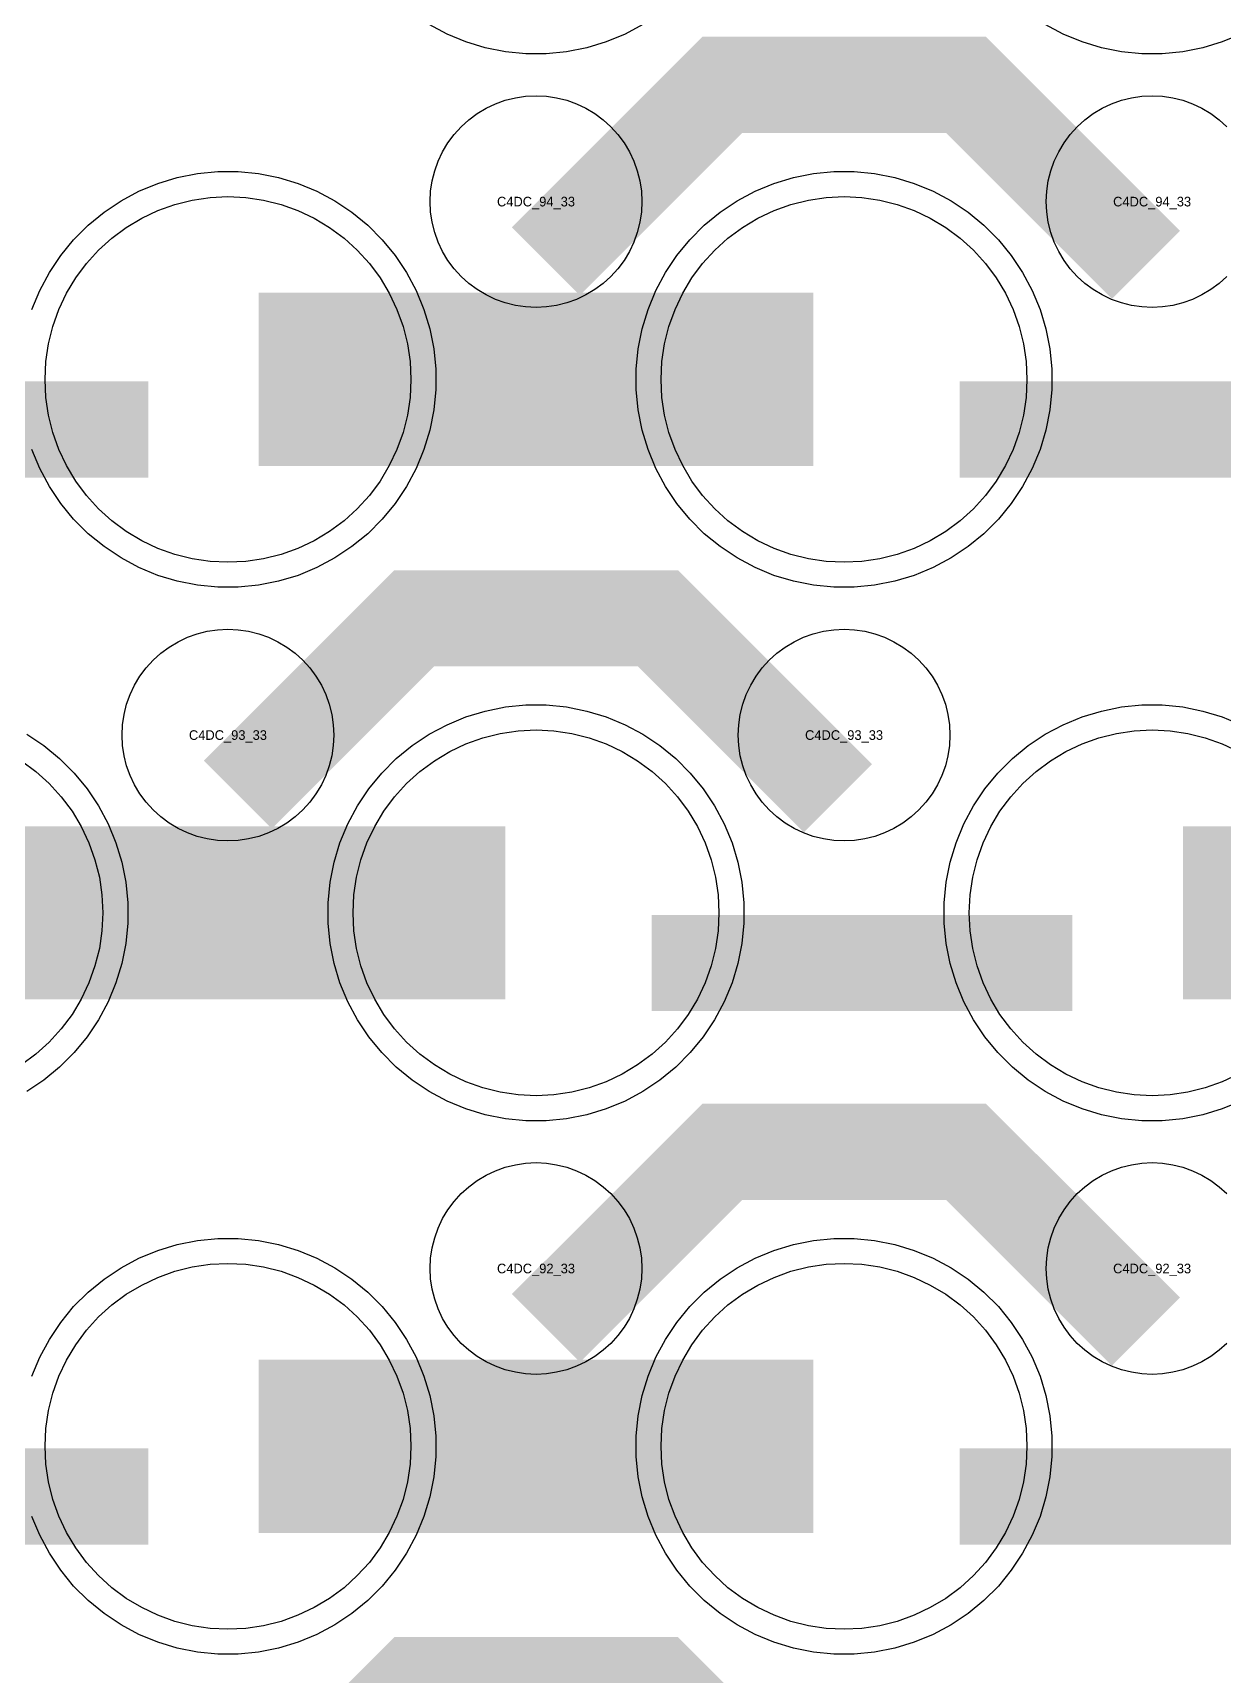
# Model space of a CAD drawing. Extents: x -11880 to 11880, y -14992 to 14992.
# Drawn here: x -1490.7 to -1181.5, y -2151.1 to -1724.5 of the extents above; entities that cross this region are included whole.
import ezdxf
from ezdxf.enums import TextEntityAlignment as Align

# ---------------------------------------------------------------- set-up
doc = ezdxf.new("R2010")
doc.units = 0
doc.header["$MEASUREMENT"] = 0
for name, color, linetype in [('GDS_775_DT_237', 138, 'CONTINUOUS'), ('RDL1_FS', 34, 'CONTINUOUS'), ('RDL_BS', 160, 'CONTINUOUS')]:
    doc.layers.add(name, color=color, linetype=linetype)

msp = doc.modelspace()

# ---------------------------------------------------------------- linework, layer by layer
at = {"layer": 'RDL1_FS', "color": 11, "true_color": 0xf27172}
for points in [[(-1440, -1862.049), (-1444.657, -1861.82), (-1449.268, -1861.136), (-1453.791, -1860.004), (-1458.181, -1858.432), (-1462.395, -1856.44), (-1466.395, -1854.042), (-1470.14, -1851.264), (-1473.594, -1848.134), (-1476.724, -1844.68), (-1479.502, -1840.935), (-1481.9, -1836.935), (-1483.892, -1832.721), (-1485.464, -1828.331), (-1486.596, -1823.808), (-1487.28, -1819.197), (-1487.509, -1814.54), (-1487.28, -1809.883), (-1486.596, -1805.272), (-1485.464, -1800.749), (-1483.892, -1796.359), (-1481.9, -1792.145), (-1479.502, -1788.145), (-1476.724, -1784.4), (-1473.594, -1780.946), (-1470.14, -1777.816), (-1466.395, -1775.038), (-1462.395, -1772.64), (-1458.181, -1770.648), (-1453.791, -1769.076), (-1449.268, -1767.944), (-1444.657, -1767.26), (-1440, -1767.031), (-1435.343, -1767.26), (-1430.732, -1767.944), (-1426.209, -1769.076), (-1421.819, -1770.648), (-1417.605, -1772.64), (-1413.605, -1775.038), (-1409.86, -1777.816), (-1406.406, -1780.946), (-1403.276, -1784.4), (-1400.498, -1788.145), (-1398.1, -1792.145), (-1396.108, -1796.359), (-1394.536, -1800.749), (-1393.404, -1805.272), (-1392.72, -1809.883), (-1392.491, -1814.54), (-1392.72, -1819.197), (-1393.404, -1823.808), (-1394.536, -1828.331), (-1396.108, -1832.721), (-1398.1, -1836.935), (-1400.498, -1840.935), (-1403.276, -1844.68), (-1406.406, -1848.134), (-1409.86, -1851.264), (-1413.605, -1854.042), (-1417.605, -1856.44), (-1421.819, -1858.432), (-1426.209, -1860.004), (-1430.732, -1861.136), (-1435.343, -1861.82)], [(-1280, -1862.049), (-1284.657, -1861.82), (-1289.268, -1861.136), (-1293.791, -1860.004), (-1298.181, -1858.432), (-1302.395, -1856.44), (-1306.395, -1854.042), (-1310.14, -1851.264), (-1313.594, -1848.134), (-1316.724, -1844.68), (-1319.502, -1840.935), (-1321.9, -1836.935), (-1323.892, -1832.721), (-1325.464, -1828.331), (-1326.596, -1823.808), (-1327.28, -1819.197), (-1327.509, -1814.54), (-1327.28, -1809.883), (-1326.596, -1805.272), (-1325.464, -1800.749), (-1323.892, -1796.359), (-1321.9, -1792.145), (-1319.502, -1788.145), (-1316.724, -1784.4), (-1313.594, -1780.946), (-1310.14, -1777.816), (-1306.395, -1775.038), (-1302.395, -1772.64), (-1298.181, -1770.648), (-1293.791, -1769.076), (-1289.268, -1767.944), (-1284.657, -1767.26), (-1280, -1767.031), (-1275.343, -1767.26), (-1270.732, -1767.944), (-1266.209, -1769.076), (-1261.819, -1770.648), (-1257.605, -1772.64), (-1253.605, -1775.038), (-1249.86, -1777.816), (-1246.406, -1780.946), (-1243.276, -1784.4), (-1240.498, -1788.145), (-1238.1, -1792.145), (-1236.108, -1796.359), (-1234.536, -1800.749), (-1233.404, -1805.272), (-1232.72, -1809.883), (-1232.491, -1814.54), (-1232.72, -1819.197), (-1233.404, -1823.808), (-1234.536, -1828.331), (-1236.108, -1832.721), (-1238.1, -1836.935), (-1240.498, -1840.935), (-1243.276, -1844.68), (-1246.406, -1848.134), (-1249.86, -1851.264), (-1253.605, -1854.042), (-1257.605, -1856.44), (-1261.819, -1858.432), (-1266.209, -1860.004), (-1270.732, -1861.136), (-1275.343, -1861.82)]]:
    msp.add_lwpolyline(points, close=True, dxfattribs=at)
for points in [[(-1431.998, -1814.54, 45, 45, 0), (-1359.998, -1814.54, 45, 45, 0)], [(-1359.998, -1814.54, 45, 45, 0), (-1287.998, -1814.54, 45, 45, 0)]]:
    msp.add_lwpolyline(points, format="xyseb", dxfattribs=at)
at = {"layer": 'RDL1_FS'}
for points in [[(-1360, -2000.614), (-1364.657, -2000.385), (-1369.268, -1999.701), (-1373.791, -1998.569), (-1378.181, -1996.997), (-1382.395, -1995.005), (-1386.395, -1992.607), (-1390.14, -1989.829), (-1393.594, -1986.699), (-1396.724, -1983.245), (-1399.502, -1979.5), (-1401.9, -1975.5), (-1403.892, -1971.286), (-1405.464, -1966.896), (-1406.596, -1962.373), (-1407.28, -1957.762), (-1407.509, -1953.105), (-1407.28, -1948.448), (-1406.596, -1943.837), (-1405.464, -1939.314), (-1403.892, -1934.924), (-1401.9, -1930.71), (-1399.502, -1926.71), (-1396.724, -1922.965), (-1393.594, -1919.511), (-1390.14, -1916.381), (-1386.395, -1913.603), (-1382.395, -1911.205), (-1378.181, -1909.213), (-1373.791, -1907.641), (-1369.268, -1906.509), (-1364.657, -1905.825), (-1360, -1905.596), (-1355.343, -1905.825), (-1350.732, -1906.509), (-1346.209, -1907.641), (-1341.819, -1909.213), (-1337.605, -1911.205), (-1333.605, -1913.603), (-1329.86, -1916.381), (-1326.406, -1919.511), (-1323.276, -1922.965), (-1320.498, -1926.71), (-1318.1, -1930.71), (-1316.108, -1934.924), (-1314.536, -1939.314), (-1313.404, -1943.837), (-1312.72, -1948.448), (-1312.491, -1953.105), (-1312.72, -1957.762), (-1313.404, -1962.373), (-1314.536, -1966.896), (-1316.108, -1971.286), (-1318.1, -1975.5), (-1320.498, -1979.5), (-1323.276, -1983.245), (-1326.406, -1986.699), (-1329.86, -1989.829), (-1333.605, -1992.607), (-1337.605, -1995.005), (-1341.819, -1996.997), (-1346.209, -1998.569), (-1350.732, -1999.701), (-1355.343, -2000.385)], [(-1440, -2139.179), (-1444.657, -2138.95), (-1449.268, -2138.266), (-1453.791, -2137.134), (-1458.181, -2135.562), (-1462.395, -2133.57), (-1466.395, -2131.172), (-1470.14, -2128.394), (-1473.594, -2125.264), (-1476.724, -2121.81), (-1479.502, -2118.065), (-1481.9, -2114.065), (-1483.892, -2109.851), (-1485.464, -2105.461), (-1486.596, -2100.938), (-1487.28, -2096.327), (-1487.509, -2091.67), (-1487.28, -2087.013), (-1486.596, -2082.402), (-1485.464, -2077.879), (-1483.892, -2073.489), (-1481.9, -2069.275), (-1479.502, -2065.275), (-1476.724, -2061.53), (-1473.594, -2058.076), (-1470.14, -2054.946), (-1466.395, -2052.168), (-1462.395, -2049.77), (-1458.181, -2047.778), (-1453.791, -2046.206), (-1449.268, -2045.074), (-1444.657, -2044.39), (-1440, -2044.161), (-1435.343, -2044.39), (-1430.732, -2045.074), (-1426.209, -2046.206), (-1421.819, -2047.778), (-1417.605, -2049.77), (-1413.605, -2052.168), (-1409.86, -2054.946), (-1406.406, -2058.076), (-1403.276, -2061.53), (-1400.498, -2065.275), (-1398.1, -2069.275), (-1396.108, -2073.489), (-1394.536, -2077.879), (-1393.404, -2082.402), (-1392.72, -2087.013), (-1392.491, -2091.67), (-1392.72, -2096.327), (-1393.404, -2100.938), (-1394.536, -2105.461), (-1396.108, -2109.851), (-1398.1, -2114.065), (-1400.498, -2118.065), (-1403.276, -2121.81), (-1406.406, -2125.264), (-1409.86, -2128.394), (-1413.605, -2131.172), (-1417.605, -2133.57), (-1421.819, -2135.562), (-1426.209, -2137.134), (-1430.732, -2138.266), (-1435.343, -2138.95)], [(-1280, -2139.179), (-1284.657, -2138.95), (-1289.268, -2138.266), (-1293.791, -2137.134), (-1298.181, -2135.562), (-1302.395, -2133.57), (-1306.395, -2131.172), (-1310.14, -2128.394), (-1313.594, -2125.264), (-1316.724, -2121.81), (-1319.502, -2118.065), (-1321.9, -2114.065), (-1323.892, -2109.851), (-1325.464, -2105.461), (-1326.596, -2100.938), (-1327.28, -2096.327), (-1327.509, -2091.67), (-1327.28, -2087.013), (-1326.596, -2082.402), (-1325.464, -2077.879), (-1323.892, -2073.489), (-1321.9, -2069.275), (-1319.502, -2065.275), (-1316.724, -2061.53), (-1313.594, -2058.076), (-1310.14, -2054.946), (-1306.395, -2052.168), (-1302.395, -2049.77), (-1298.181, -2047.778), (-1293.791, -2046.206), (-1289.268, -2045.074), (-1284.657, -2044.39), (-1280, -2044.161), (-1275.343, -2044.39), (-1270.732, -2045.074), (-1266.209, -2046.206), (-1261.819, -2047.778), (-1257.605, -2049.77), (-1253.605, -2052.168), (-1249.86, -2054.946), (-1246.406, -2058.076), (-1243.276, -2061.53), (-1240.498, -2065.275), (-1238.1, -2069.275), (-1236.108, -2073.489), (-1234.536, -2077.879), (-1233.404, -2082.402), (-1232.72, -2087.013), (-1232.491, -2091.67), (-1232.72, -2096.327), (-1233.404, -2100.938), (-1234.536, -2105.461), (-1236.108, -2109.851), (-1238.1, -2114.065), (-1240.498, -2118.065), (-1243.276, -2121.81), (-1246.406, -2125.264), (-1249.86, -2128.394), (-1253.605, -2131.172), (-1257.605, -2133.57), (-1261.819, -2135.562), (-1266.209, -2137.134), (-1270.732, -2138.266), (-1275.343, -2138.95)]]:
    msp.add_lwpolyline(points, close=True, dxfattribs=at)
for points in [[(-1177.605, -1995.005), (-1181.819, -1996.997), (-1186.209, -1998.569), (-1190.732, -1999.701), (-1195.343, -2000.385), (-1200, -2000.614), (-1204.657, -2000.385), (-1209.268, -1999.701), (-1213.791, -1998.569), (-1218.181, -1996.997), (-1222.395, -1995.005), (-1226.395, -1992.607), (-1230.14, -1989.829), (-1233.594, -1986.699), (-1236.724, -1983.245), (-1239.502, -1979.5), (-1241.9, -1975.5), (-1243.892, -1971.286), (-1245.464, -1966.896), (-1246.596, -1962.373), (-1247.28, -1957.762), (-1247.509, -1953.105), (-1247.28, -1948.448), (-1246.596, -1943.837), (-1245.464, -1939.314), (-1243.892, -1934.924), (-1241.9, -1930.71), (-1239.502, -1926.71), (-1236.724, -1922.965), (-1233.594, -1919.511), (-1230.14, -1916.381), (-1226.395, -1913.603), (-1222.395, -1911.205), (-1218.181, -1909.213), (-1213.791, -1907.641), (-1209.268, -1906.509), (-1204.657, -1905.825), (-1200, -1905.596), (-1195.343, -1905.825), (-1190.732, -1906.509), (-1186.209, -1907.641), (-1181.819, -1909.213), (-1177.605, -1911.205)], [(-1493.605, -1913.603), (-1489.86, -1916.381), (-1486.406, -1919.511), (-1483.276, -1922.965), (-1480.498, -1926.71), (-1478.1, -1930.71), (-1476.108, -1934.924), (-1474.536, -1939.314), (-1473.404, -1943.837), (-1472.72, -1948.448), (-1472.491, -1953.105), (-1472.72, -1957.762), (-1473.404, -1962.373), (-1474.536, -1966.896), (-1476.108, -1971.286), (-1478.1, -1975.5), (-1480.498, -1979.5), (-1483.276, -1983.245), (-1486.406, -1986.699), (-1489.86, -1989.829), (-1493.605, -1992.607)]]:
    msp.add_lwpolyline(points, dxfattribs=at)
for points in [[(-1511.998, -1953.105, 45, 45, 0), (-1439.998, -1953.105, 45, 45, 0)], [(-1439.998, -1953.105, 45, 45, 0), (-1367.998, -1953.105, 45, 45, 0)], [(-1191.998, -1953.105, 45, 45, 0), (-1119.998, -1953.105, 45, 45, 0)], [(-1431.998, -2091.67, 45, 45, 0), (-1359.998, -2091.67, 45, 45, 0)], [(-1359.998, -2091.67, 45, 45, 0), (-1287.998, -2091.67, 45, 45, 0)]]:
    msp.add_lwpolyline(points, format="xyseb", dxfattribs=at)
at = {"layer": 'RDL_BS'}
for points in [[(-1332.223, -1722.363), (-1336.885, -1724.855), (-1341.795, -1726.886), (-1346.835, -1728.417), (-1352.062, -1729.463), (-1357.356, -1729.98), (-1362.644, -1729.98), (-1367.938, -1729.463), (-1373.165, -1728.417), (-1378.205, -1726.886), (-1383.115, -1724.855), (-1387.777, -1722.363)], [(-1176.885, -1724.855), (-1181.795, -1726.886), (-1186.835, -1728.417), (-1192.062, -1729.463), (-1197.356, -1729.98), (-1202.644, -1729.98), (-1207.938, -1729.463), (-1213.165, -1728.417), (-1218.205, -1726.886), (-1223.115, -1724.855), (-1227.777, -1722.363)], [(-1180.558, -1787.794), (-1182.557, -1789.606), (-1184.72, -1791.209), (-1187.044, -1792.602), (-1189.481, -1793.754), (-1192.016, -1794.661), (-1194.635, -1795.318), (-1197.307, -1795.714), (-1200, -1795.846), (-1202.693, -1795.714), (-1205.365, -1795.318), (-1207.984, -1794.661), (-1210.519, -1793.754), (-1212.956, -1792.602), (-1215.28, -1791.209), (-1217.443, -1789.606), (-1219.442, -1787.794), (-1221.254, -1785.795), (-1222.857, -1783.632), (-1224.25, -1781.308), (-1225.402, -1778.871), (-1226.309, -1776.336), (-1226.966, -1773.717), (-1227.362, -1771.045), (-1227.494, -1768.352), (-1227.362, -1765.659), (-1226.966, -1762.987), (-1226.309, -1760.368), (-1225.402, -1757.833), (-1224.25, -1755.396), (-1222.857, -1753.072), (-1221.254, -1750.909), (-1219.442, -1748.91), (-1217.443, -1747.098), (-1215.28, -1745.495), (-1212.956, -1744.102), (-1210.519, -1742.95), (-1207.984, -1742.043), (-1205.365, -1741.386), (-1202.693, -1740.99), (-1200, -1740.858), (-1197.307, -1740.99), (-1194.635, -1741.386), (-1192.016, -1742.043), (-1189.481, -1742.95), (-1187.044, -1744.102), (-1184.72, -1745.495), (-1182.557, -1747.098), (-1180.558, -1748.91)], [(-1176.885, -2001.98), (-1181.795, -2004.011), (-1186.835, -2005.542), (-1192.062, -2006.588), (-1197.356, -2007.105), (-1202.644, -2007.105), (-1207.938, -2006.588), (-1213.165, -2005.542), (-1218.205, -2004.011), (-1223.115, -2001.98), (-1227.777, -1999.488), (-1232.191, -1996.541), (-1236.292, -1993.179), (-1240.074, -1989.397), (-1243.436, -1985.296), (-1246.383, -1980.882), (-1248.875, -1976.22), (-1250.906, -1971.31), (-1252.437, -1966.27), (-1253.483, -1961.043), (-1254, -1955.749), (-1254, -1950.461), (-1253.483, -1945.167), (-1252.437, -1939.94), (-1250.906, -1934.9), (-1248.875, -1929.99), (-1246.383, -1925.328), (-1243.436, -1920.914), (-1240.074, -1916.813), (-1236.292, -1913.031), (-1232.191, -1909.669), (-1227.777, -1906.722), (-1223.115, -1904.23), (-1218.205, -1902.199), (-1213.165, -1900.668), (-1207.938, -1899.622), (-1202.644, -1899.105), (-1197.356, -1899.105), (-1192.062, -1899.622), (-1186.835, -1900.668), (-1181.795, -1902.199), (-1176.885, -1904.23)], [(-1492.223, -1906.722), (-1487.809, -1909.669), (-1483.708, -1913.031), (-1479.926, -1916.813), (-1476.564, -1920.914), (-1473.617, -1925.328), (-1471.125, -1929.99), (-1469.094, -1934.9), (-1467.563, -1939.94), (-1466.517, -1945.167), (-1466, -1950.461), (-1466, -1955.749), (-1466.517, -1961.043), (-1467.563, -1966.27), (-1469.094, -1971.31), (-1471.125, -1976.22), (-1473.617, -1980.882), (-1476.564, -1985.296), (-1479.926, -1989.397), (-1483.708, -1993.179), (-1487.809, -1996.541), (-1492.223, -1999.488)], [(-1180.558, -2064.924), (-1182.557, -2066.736), (-1184.72, -2068.339), (-1187.044, -2069.732), (-1189.481, -2070.884), (-1192.016, -2071.791), (-1194.635, -2072.448), (-1197.307, -2072.844), (-1200, -2072.976), (-1202.693, -2072.844), (-1205.365, -2072.448), (-1207.984, -2071.791), (-1210.519, -2070.884), (-1212.956, -2069.732), (-1215.28, -2068.339), (-1217.443, -2066.736), (-1219.442, -2064.924), (-1221.254, -2062.925), (-1222.857, -2060.762), (-1224.25, -2058.438), (-1225.402, -2056.001), (-1226.309, -2053.466), (-1226.966, -2050.847), (-1227.362, -2048.175), (-1227.494, -2045.482), (-1227.362, -2042.789), (-1226.966, -2040.117), (-1226.309, -2037.498), (-1225.402, -2034.963), (-1224.25, -2032.526), (-1222.857, -2030.202), (-1221.254, -2028.039), (-1219.442, -2026.04), (-1217.443, -2024.228), (-1215.28, -2022.625), (-1212.956, -2021.232), (-1210.519, -2020.08), (-1207.984, -2019.173), (-1205.365, -2018.516), (-1202.693, -2018.12), (-1200, -2017.988), (-1197.307, -2018.12), (-1194.635, -2018.516), (-1192.016, -2019.173), (-1189.481, -2020.08), (-1187.044, -2021.232), (-1184.72, -2022.625), (-1182.557, -2024.228), (-1180.558, -2026.04)], [(-1490.906, -2073.465), (-1488.875, -2068.555), (-1486.383, -2063.893), (-1483.436, -2059.479), (-1480.074, -2055.378), (-1476.292, -2051.596), (-1472.191, -2048.234), (-1467.777, -2045.287), (-1463.115, -2042.795), (-1458.205, -2040.764), (-1453.165, -2039.233), (-1447.938, -2038.187), (-1442.644, -2037.67), (-1437.356, -2037.67), (-1432.062, -2038.187), (-1426.835, -2039.233), (-1421.795, -2040.764), (-1416.885, -2042.795), (-1412.223, -2045.287), (-1407.809, -2048.234), (-1403.708, -2051.596), (-1399.926, -2055.378), (-1396.564, -2059.479), (-1393.617, -2063.893), (-1391.125, -2068.555), (-1389.094, -2073.465), (-1387.563, -2078.505), (-1386.517, -2083.732), (-1386, -2089.026), (-1386, -2094.314), (-1386.517, -2099.608), (-1387.563, -2104.835), (-1389.094, -2109.875), (-1391.125, -2114.785), (-1393.617, -2119.447), (-1396.564, -2123.861), (-1399.926, -2127.962), (-1403.708, -2131.744), (-1407.809, -2135.106), (-1412.223, -2138.053), (-1416.885, -2140.545), (-1421.795, -2142.576), (-1426.835, -2144.107), (-1432.062, -2145.153), (-1437.356, -2145.67), (-1442.644, -2145.67), (-1447.938, -2145.153), (-1453.165, -2144.107), (-1458.205, -2142.576), (-1463.115, -2140.545), (-1467.777, -2138.053), (-1472.191, -2135.106), (-1476.292, -2131.744), (-1480.074, -2127.962), (-1483.436, -2123.861), (-1486.383, -2119.447), (-1488.875, -2114.785), (-1490.906, -2109.875)]]:
    msp.add_lwpolyline(points, dxfattribs=at)
for points in [[(-1357.438, -1783.854, 25, 25, 0), (-1311.623, -1738.039, 25, 25, 0), (-1278.07, -1738.039, 25, 25, 0)], [(-1201.599, -1784.753, 25, 25, 0), (-1248.313, -1738.039, 25, 25, 0), (-1278.071, -1738.039, 25, 25, 0)], [(-1437.438, -1922.419, 25, 25, 0), (-1391.623, -1876.604, 25, 25, 0), (-1358.07, -1876.604, 25, 25, 0)], [(-1281.599, -1923.318, 25, 25, 0), (-1328.313, -1876.604, 25, 25, 0), (-1358.071, -1876.604, 25, 25, 0)], [(-1329.984, -1966.118, 25, 25, 0), (-1220.719, -1966.118, 25, 25, 0)], [(-1357.438, -2060.984, 25, 25, 0), (-1311.623, -2015.169, 25, 25, 0), (-1278.07, -2015.169, 25, 25, 0)], [(-1201.599, -2061.883, 25, 25, 0), (-1248.313, -2015.169, 25, 25, 0), (-1278.071, -2015.169, 25, 25, 0)], [(-1569.984, -2104.683, 25, 25, 0), (-1460.719, -2104.683, 25, 25, 0)], [(-1249.984, -2104.683, 25, 25, 0), (-1140.719, -2104.683, 25, 25, 0)], [(-1437.438, -2199.549, 25, 25, 0), (-1391.623, -2153.734, 25, 25, 0), (-1358.07, -2153.734, 25, 25, 0)], [(-1281.599, -2200.448, 25, 25, 0), (-1328.313, -2153.734, 25, 25, 0), (-1358.071, -2153.734, 25, 25, 0)]]:
    msp.add_lwpolyline(points, format="xyseb", dxfattribs=at)
for points in [[(-1360, -1795.846), (-1362.693, -1795.714), (-1365.365, -1795.318), (-1367.984, -1794.661), (-1370.519, -1793.754), (-1372.956, -1792.602), (-1375.28, -1791.209), (-1377.443, -1789.606), (-1379.442, -1787.794), (-1381.254, -1785.795), (-1382.857, -1783.632), (-1384.25, -1781.308), (-1385.402, -1778.871), (-1386.309, -1776.336), (-1386.966, -1773.717), (-1387.362, -1771.045), (-1387.494, -1768.352), (-1387.362, -1765.659), (-1386.966, -1762.987), (-1386.309, -1760.368), (-1385.402, -1757.833), (-1384.25, -1755.396), (-1382.857, -1753.072), (-1381.254, -1750.909), (-1379.442, -1748.91), (-1377.443, -1747.098), (-1375.28, -1745.495), (-1372.956, -1744.102), (-1370.519, -1742.95), (-1367.984, -1742.043), (-1365.365, -1741.386), (-1362.693, -1740.99), (-1360, -1740.858), (-1357.307, -1740.99), (-1354.635, -1741.386), (-1352.016, -1742.043), (-1349.481, -1742.95), (-1347.044, -1744.102), (-1344.72, -1745.495), (-1342.557, -1747.098), (-1340.558, -1748.91), (-1338.746, -1750.909), (-1337.143, -1753.072), (-1335.75, -1755.396), (-1334.598, -1757.833), (-1333.691, -1760.368), (-1333.034, -1762.987), (-1332.638, -1765.659), (-1332.506, -1768.352), (-1332.638, -1771.045), (-1333.034, -1773.717), (-1333.691, -1776.336), (-1334.598, -1778.871), (-1335.75, -1781.308), (-1337.143, -1783.632), (-1338.746, -1785.795), (-1340.558, -1787.794), (-1342.557, -1789.606), (-1344.72, -1791.209), (-1347.044, -1792.602), (-1349.481, -1793.754), (-1352.016, -1794.661), (-1354.635, -1795.318), (-1357.307, -1795.714)], [(-1440, -1934.411), (-1442.693, -1934.279), (-1445.365, -1933.883), (-1447.984, -1933.226), (-1450.519, -1932.319), (-1452.956, -1931.167), (-1455.28, -1929.774), (-1457.443, -1928.171), (-1459.442, -1926.359), (-1461.254, -1924.36), (-1462.857, -1922.197), (-1464.25, -1919.873), (-1465.402, -1917.436), (-1466.309, -1914.901), (-1466.966, -1912.282), (-1467.362, -1909.61), (-1467.494, -1906.917), (-1467.362, -1904.224), (-1466.966, -1901.552), (-1466.309, -1898.933), (-1465.402, -1896.398), (-1464.25, -1893.961), (-1462.857, -1891.637), (-1461.254, -1889.474), (-1459.442, -1887.475), (-1457.443, -1885.663), (-1455.28, -1884.06), (-1452.956, -1882.667), (-1450.519, -1881.515), (-1447.984, -1880.608), (-1445.365, -1879.951), (-1442.693, -1879.555), (-1440, -1879.423), (-1437.307, -1879.555), (-1434.635, -1879.951), (-1432.016, -1880.608), (-1429.481, -1881.515), (-1427.044, -1882.667), (-1424.72, -1884.06), (-1422.557, -1885.663), (-1420.558, -1887.475), (-1418.746, -1889.474), (-1417.143, -1891.637), (-1415.75, -1893.961), (-1414.598, -1896.398), (-1413.691, -1898.933), (-1413.034, -1901.552), (-1412.638, -1904.224), (-1412.506, -1906.917), (-1412.638, -1909.61), (-1413.034, -1912.282), (-1413.691, -1914.901), (-1414.598, -1917.436), (-1415.75, -1919.873), (-1417.143, -1922.197), (-1418.746, -1924.36), (-1420.558, -1926.359), (-1422.557, -1928.171), (-1424.72, -1929.774), (-1427.044, -1931.167), (-1429.481, -1932.319), (-1432.016, -1933.226), (-1434.635, -1933.883), (-1437.307, -1934.279)], [(-1280, -1934.411), (-1282.693, -1934.279), (-1285.365, -1933.883), (-1287.984, -1933.226), (-1290.519, -1932.319), (-1292.956, -1931.167), (-1295.28, -1929.774), (-1297.443, -1928.171), (-1299.442, -1926.359), (-1301.254, -1924.36), (-1302.857, -1922.197), (-1304.25, -1919.873), (-1305.402, -1917.436), (-1306.309, -1914.901), (-1306.966, -1912.282), (-1307.362, -1909.61), (-1307.494, -1906.917), (-1307.362, -1904.224), (-1306.966, -1901.552), (-1306.309, -1898.933), (-1305.402, -1896.398), (-1304.25, -1893.961), (-1302.857, -1891.637), (-1301.254, -1889.474), (-1299.442, -1887.475), (-1297.443, -1885.663), (-1295.28, -1884.06), (-1292.956, -1882.667), (-1290.519, -1881.515), (-1287.984, -1880.608), (-1285.365, -1879.951), (-1282.693, -1879.555), (-1280, -1879.423), (-1277.307, -1879.555), (-1274.635, -1879.951), (-1272.016, -1880.608), (-1269.481, -1881.515), (-1267.044, -1882.667), (-1264.72, -1884.06), (-1262.557, -1885.663), (-1260.558, -1887.475), (-1258.746, -1889.474), (-1257.143, -1891.637), (-1255.75, -1893.961), (-1254.598, -1896.398), (-1253.691, -1898.933), (-1253.034, -1901.552), (-1252.638, -1904.224), (-1252.506, -1906.917), (-1252.638, -1909.61), (-1253.034, -1912.282), (-1253.691, -1914.901), (-1254.598, -1917.436), (-1255.75, -1919.873), (-1257.143, -1922.197), (-1258.746, -1924.36), (-1260.558, -1926.359), (-1262.557, -1928.171), (-1264.72, -1929.774), (-1267.044, -1931.167), (-1269.481, -1932.319), (-1272.016, -1933.226), (-1274.635, -1933.883), (-1277.307, -1934.279)], [(-1362.644, -2007.105), (-1367.938, -2006.588), (-1373.165, -2005.542), (-1378.205, -2004.011), (-1383.115, -2001.98), (-1387.777, -1999.488), (-1392.191, -1996.541), (-1396.292, -1993.179), (-1400.074, -1989.397), (-1403.436, -1985.296), (-1406.383, -1980.882), (-1408.875, -1976.22), (-1410.906, -1971.31), (-1412.437, -1966.27), (-1413.483, -1961.043), (-1414, -1955.749), (-1414, -1950.461), (-1413.483, -1945.167), (-1412.437, -1939.94), (-1410.906, -1934.9), (-1408.875, -1929.99), (-1406.383, -1925.328), (-1403.436, -1920.914), (-1400.074, -1916.813), (-1396.292, -1913.031), (-1392.191, -1909.669), (-1387.777, -1906.722), (-1383.115, -1904.23), (-1378.205, -1902.199), (-1373.165, -1900.668), (-1367.938, -1899.622), (-1362.644, -1899.105), (-1357.356, -1899.105), (-1352.062, -1899.622), (-1346.835, -1900.668), (-1341.795, -1902.199), (-1336.885, -1904.23), (-1332.223, -1906.722), (-1327.809, -1909.669), (-1323.708, -1913.031), (-1319.926, -1916.813), (-1316.564, -1920.914), (-1313.617, -1925.328), (-1311.125, -1929.99), (-1309.094, -1934.9), (-1307.563, -1939.94), (-1306.517, -1945.167), (-1306, -1950.461), (-1306, -1955.749), (-1306.517, -1961.043), (-1307.563, -1966.27), (-1309.094, -1971.31), (-1311.125, -1976.22), (-1313.617, -1980.882), (-1316.564, -1985.296), (-1319.926, -1989.397), (-1323.708, -1993.179), (-1327.809, -1996.541), (-1332.223, -1999.488), (-1336.885, -2001.98), (-1341.795, -2004.011), (-1346.835, -2005.542), (-1352.062, -2006.588), (-1357.356, -2007.105)], [(-1360, -2072.976), (-1362.693, -2072.844), (-1365.365, -2072.448), (-1367.984, -2071.791), (-1370.519, -2070.884), (-1372.956, -2069.732), (-1375.28, -2068.339), (-1377.443, -2066.736), (-1379.442, -2064.924), (-1381.254, -2062.925), (-1382.857, -2060.762), (-1384.25, -2058.438), (-1385.402, -2056.001), (-1386.309, -2053.466), (-1386.966, -2050.847), (-1387.362, -2048.175), (-1387.494, -2045.482), (-1387.362, -2042.789), (-1386.966, -2040.117), (-1386.309, -2037.498), (-1385.402, -2034.963), (-1384.25, -2032.526), (-1382.857, -2030.202), (-1381.254, -2028.039), (-1379.442, -2026.04), (-1377.443, -2024.228), (-1375.28, -2022.625), (-1372.956, -2021.232), (-1370.519, -2020.08), (-1367.984, -2019.173), (-1365.365, -2018.516), (-1362.693, -2018.12), (-1360, -2017.988), (-1357.307, -2018.12), (-1354.635, -2018.516), (-1352.016, -2019.173), (-1349.481, -2020.08), (-1347.044, -2021.232), (-1344.72, -2022.625), (-1342.557, -2024.228), (-1340.558, -2026.04), (-1338.746, -2028.039), (-1337.143, -2030.202), (-1335.75, -2032.526), (-1334.598, -2034.963), (-1333.691, -2037.498), (-1333.034, -2040.117), (-1332.638, -2042.789), (-1332.506, -2045.482), (-1332.638, -2048.175), (-1333.034, -2050.847), (-1333.691, -2053.466), (-1334.598, -2056.001), (-1335.75, -2058.438), (-1337.143, -2060.762), (-1338.746, -2062.925), (-1340.558, -2064.924), (-1342.557, -2066.736), (-1344.72, -2068.339), (-1347.044, -2069.732), (-1349.481, -2070.884), (-1352.016, -2071.791), (-1354.635, -2072.448), (-1357.307, -2072.844)], [(-1282.644, -2145.67), (-1287.938, -2145.153), (-1293.165, -2144.107), (-1298.205, -2142.576), (-1303.115, -2140.545), (-1307.777, -2138.053), (-1312.191, -2135.106), (-1316.292, -2131.744), (-1320.074, -2127.962), (-1323.436, -2123.861), (-1326.383, -2119.447), (-1328.875, -2114.785), (-1330.906, -2109.875), (-1332.437, -2104.835), (-1333.483, -2099.608), (-1334, -2094.314), (-1334, -2089.026), (-1333.483, -2083.732), (-1332.437, -2078.505), (-1330.906, -2073.465), (-1328.875, -2068.555), (-1326.383, -2063.893), (-1323.436, -2059.479), (-1320.074, -2055.378), (-1316.292, -2051.596), (-1312.191, -2048.234), (-1307.777, -2045.287), (-1303.115, -2042.795), (-1298.205, -2040.764), (-1293.165, -2039.233), (-1287.938, -2038.187), (-1282.644, -2037.67), (-1277.356, -2037.67), (-1272.062, -2038.187), (-1266.835, -2039.233), (-1261.795, -2040.764), (-1256.885, -2042.795), (-1252.223, -2045.287), (-1247.809, -2048.234), (-1243.708, -2051.596), (-1239.926, -2055.378), (-1236.564, -2059.479), (-1233.617, -2063.893), (-1231.125, -2068.555), (-1229.094, -2073.465), (-1227.563, -2078.505), (-1226.517, -2083.732), (-1226, -2089.026), (-1226, -2094.314), (-1226.517, -2099.608), (-1227.563, -2104.835), (-1229.094, -2109.875), (-1231.125, -2114.785), (-1233.617, -2119.447), (-1236.564, -2123.861), (-1239.926, -2127.962), (-1243.708, -2131.744), (-1247.809, -2135.106), (-1252.223, -2138.053), (-1256.885, -2140.545), (-1261.795, -2142.576), (-1266.835, -2144.107), (-1272.062, -2145.153), (-1277.356, -2145.67)]]:
    msp.add_lwpolyline(points, close=True, dxfattribs=at)
at = {"layer": 'RDL_BS', "color": 11, "true_color": 0xf27172}
msp.add_lwpolyline([(-1490.906, -1796.335), (-1488.875, -1791.425), (-1486.383, -1786.763), (-1483.436, -1782.349), (-1480.074, -1778.248), (-1476.292, -1774.466), (-1472.191, -1771.104), (-1467.777, -1768.157), (-1463.115, -1765.665), (-1458.205, -1763.634), (-1453.165, -1762.103), (-1447.938, -1761.057), (-1442.644, -1760.54), (-1437.356, -1760.54), (-1432.062, -1761.057), (-1426.835, -1762.103), (-1421.795, -1763.634), (-1416.885, -1765.665), (-1412.223, -1768.157), (-1407.809, -1771.104), (-1403.708, -1774.466), (-1399.926, -1778.248), (-1396.564, -1782.349), (-1393.617, -1786.763), (-1391.125, -1791.425), (-1389.094, -1796.335), (-1387.563, -1801.375), (-1386.517, -1806.602), (-1386, -1811.896), (-1386, -1817.184), (-1386.517, -1822.478), (-1387.563, -1827.705), (-1389.094, -1832.745), (-1391.125, -1837.655), (-1393.617, -1842.317), (-1396.564, -1846.731), (-1399.926, -1850.832), (-1403.708, -1854.614), (-1407.809, -1857.976), (-1412.223, -1860.923), (-1416.885, -1863.415), (-1421.795, -1865.446), (-1426.835, -1866.977), (-1432.062, -1868.023), (-1437.356, -1868.54), (-1442.644, -1868.54), (-1447.938, -1868.023), (-1453.165, -1866.977), (-1458.205, -1865.446), (-1463.115, -1863.415), (-1467.777, -1860.923), (-1472.191, -1857.976), (-1476.292, -1854.614), (-1480.074, -1850.832), (-1483.436, -1846.731), (-1486.383, -1842.317), (-1488.875, -1837.655), (-1490.906, -1832.745)], dxfattribs=at)
msp.add_lwpolyline([(-1282.644, -1868.54), (-1287.938, -1868.023), (-1293.165, -1866.977), (-1298.205, -1865.446), (-1303.115, -1863.415), (-1307.777, -1860.923), (-1312.191, -1857.976), (-1316.292, -1854.614), (-1320.074, -1850.832), (-1323.436, -1846.731), (-1326.383, -1842.317), (-1328.875, -1837.655), (-1330.906, -1832.745), (-1332.437, -1827.705), (-1333.483, -1822.478), (-1334, -1817.184), (-1334, -1811.896), (-1333.483, -1806.602), (-1332.437, -1801.375), (-1330.906, -1796.335), (-1328.875, -1791.425), (-1326.383, -1786.763), (-1323.436, -1782.349), (-1320.074, -1778.248), (-1316.292, -1774.466), (-1312.191, -1771.104), (-1307.777, -1768.157), (-1303.115, -1765.665), (-1298.205, -1763.634), (-1293.165, -1762.103), (-1287.938, -1761.057), (-1282.644, -1760.54), (-1277.356, -1760.54), (-1272.062, -1761.057), (-1266.835, -1762.103), (-1261.795, -1763.634), (-1256.885, -1765.665), (-1252.223, -1768.157), (-1247.809, -1771.104), (-1243.708, -1774.466), (-1239.926, -1778.248), (-1236.564, -1782.349), (-1233.617, -1786.763), (-1231.125, -1791.425), (-1229.094, -1796.335), (-1227.563, -1801.375), (-1226.517, -1806.602), (-1226, -1811.896), (-1226, -1817.184), (-1226.517, -1822.478), (-1227.563, -1827.705), (-1229.094, -1832.745), (-1231.125, -1837.655), (-1233.617, -1842.317), (-1236.564, -1846.731), (-1239.926, -1850.832), (-1243.708, -1854.614), (-1247.809, -1857.976), (-1252.223, -1860.923), (-1256.885, -1863.415), (-1261.795, -1865.446), (-1266.835, -1866.977), (-1272.062, -1868.023), (-1277.356, -1868.54)], close=True, dxfattribs=at)
for points in [[(-1569.984, -1827.553, 25, 25, 0), (-1460.719, -1827.553, 25, 25, 0)], [(-1249.984, -1827.553, 25, 25, 0), (-1140.719, -1827.553, 25, 25, 0)]]:
    msp.add_lwpolyline(points, format="xyseb", dxfattribs=at)

# ---------------------------------------------------------------- texts
at = {"layer": 'GDS_775_DT_237'}
for s, p in [('C4DC_94_33', (-1360, -1768.352)), ('C4DC_94_33', (-1360, -1768.352)), ('C4DC_94_33', (-1200, -1768.352)), ('C4DC_94_33', (-1200, -1768.352)), ('C4DC_93_33', (-1440, -1906.917)), ('C4DC_93_33', (-1440, -1906.917)), ('C4DC_93_33', (-1280, -1906.917)), ('C4DC_93_33', (-1280, -1906.917)), ('C4DC_92_33', (-1360, -2045.482)), ('C4DC_92_33', (-1360, -2045.482)), ('C4DC_92_33', (-1200, -2045.482)), ('C4DC_92_33', (-1200, -2045.482))]:
    msp.add_text(s, height=2.5, dxfattribs=at).set_placement(p, align=Align.MIDDLE_CENTER)

doc.saveas('drawing.dxf')
